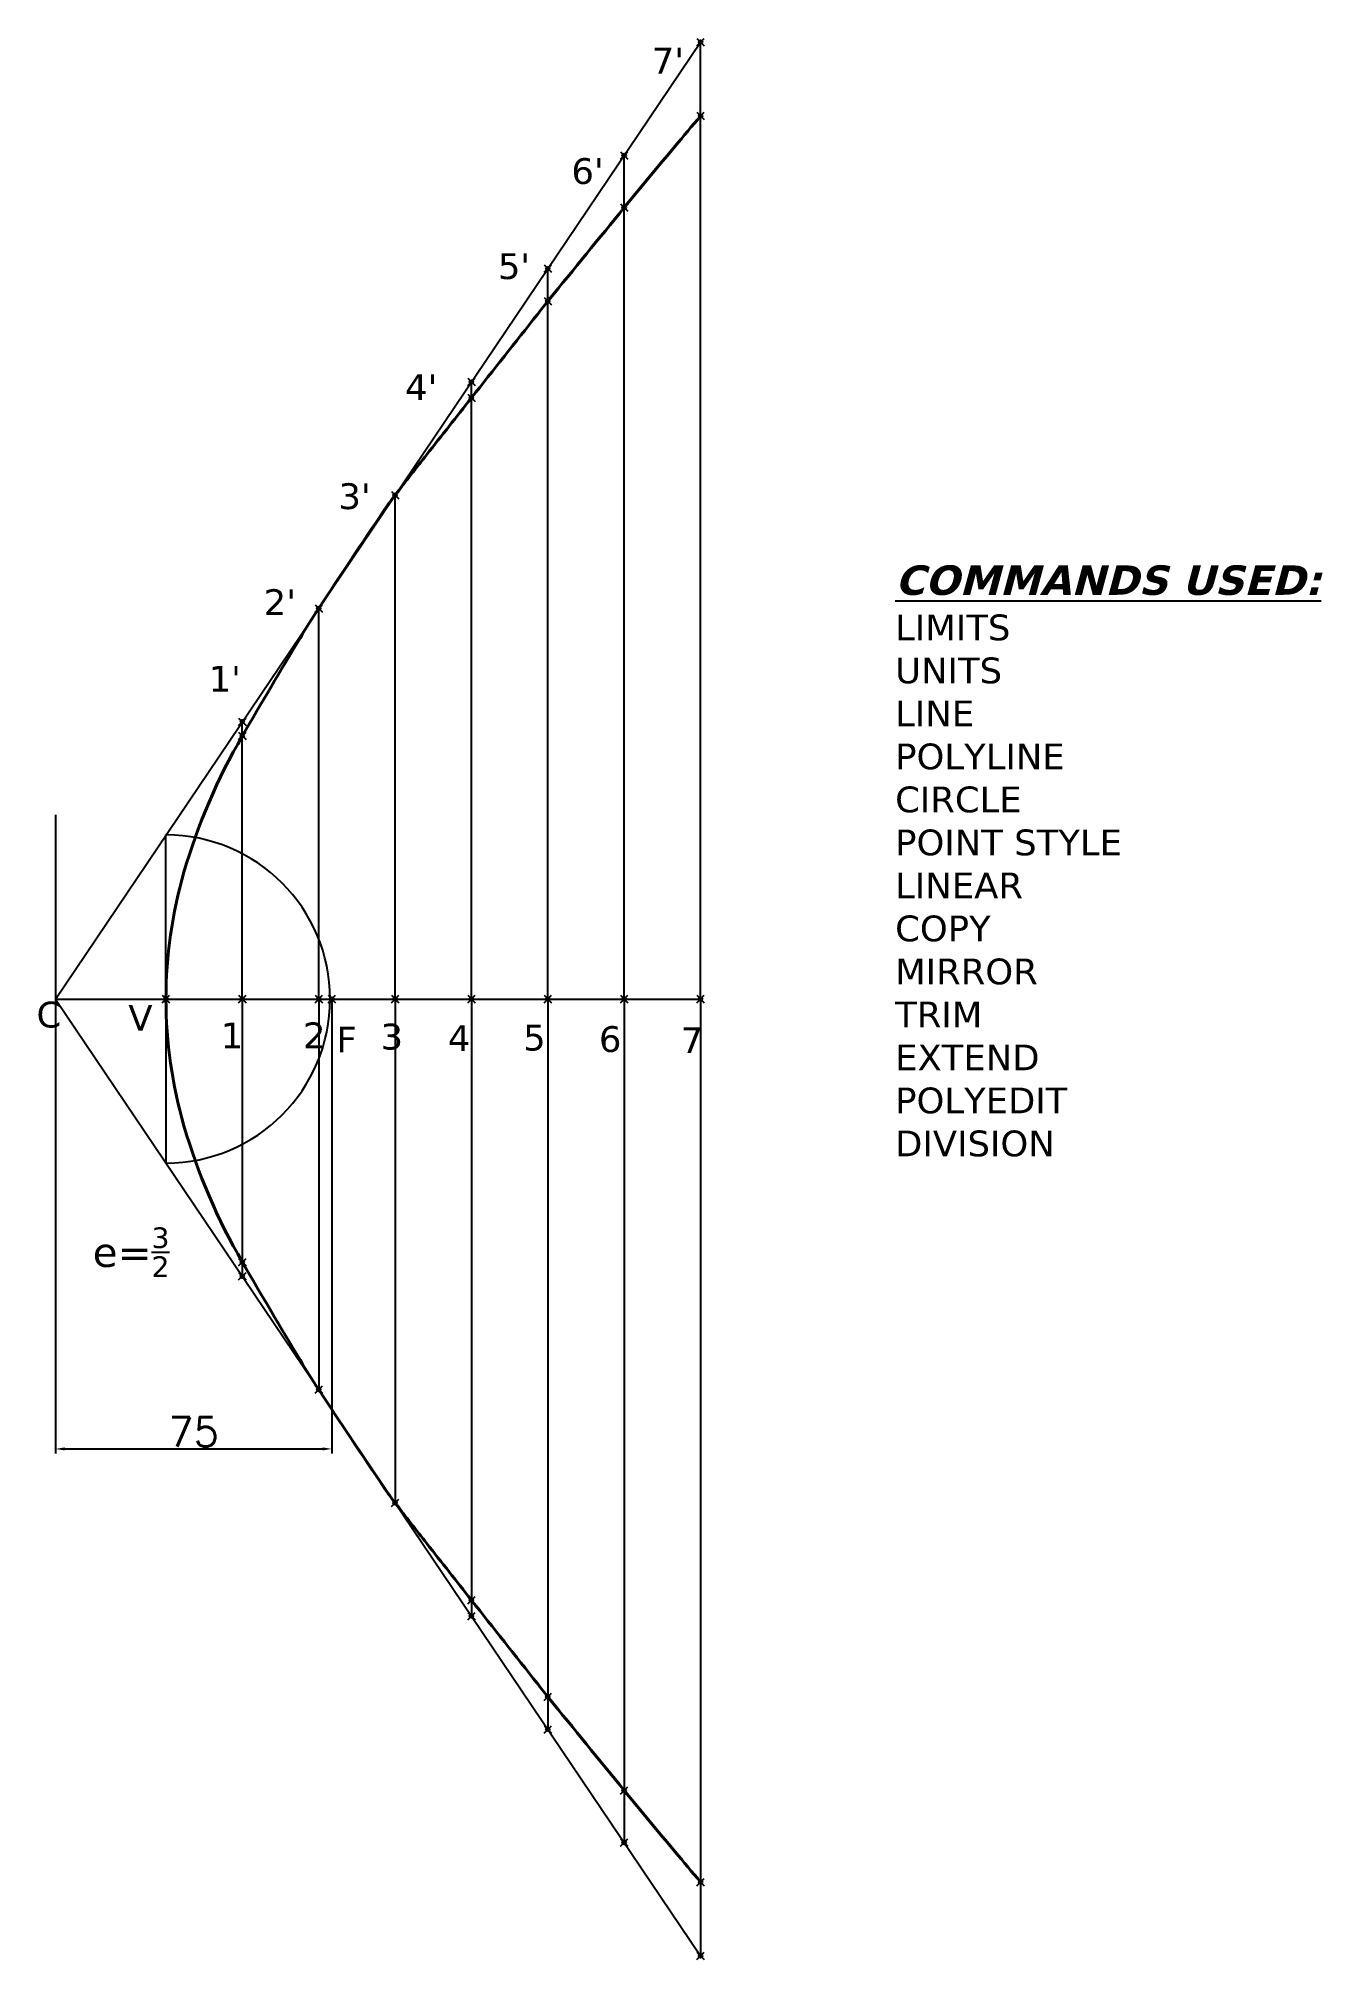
# Model space of a CAD drawing. Header units: millimetres. Extents: x 1296 to 1644, y 870 to 1392.
import ezdxf

# ---------------------------------------------------------------- set-up
doc = ezdxf.new("R2010")
doc.units = ezdxf.units.MM
doc.header["$PDMODE"] = 35
doc.styles.get("Standard").update_dxf_attribs({"font": 'txt.shx', "height": 8})
doc.dimstyles.new('ISO-25', dxfattribs={"dimtxt": 2.5, "dimasz": 2.5, "dimexe": 1.25, "dimexo": 0.625, "dimtad": 1, "dimtxsty": 'Standard', "dimcen": 2.5, "dimadec": 0, "dimazin": 0, "dimtfac": 1, "dimtmove": 0, "dimatfit": 3, "dimfxl": 1, "dimarcsym": 0})

# ---------------------------------------------------------------- blocks, each defined once
blk = doc.blocks.new('*D1')
at = {"color": 0, "lineweight": -2}
for p, q in [((1300.51, 1130.39), (1300.51, 1007.66)), ((1375.51, 1130.39), (1375.51, 1007.66)), ((1303.01, 1008.91), (1373.01, 1008.91))]:
    blk.add_line(p, q, dxfattribs=at)
at = {"color": 0}
for points in [[(1303.01, 1009.33), (1303.01, 1008.5), (1300.51, 1008.91)], [(1373.01, 1009.33), (1373.01, 1008.5), (1375.51, 1008.91)]]:
    blk.add_solid(points, dxfattribs=at)
at = {"layer": 'Defpoints', "color": 0}
for p in [(1300.51, 1131.02), (1375.51, 1131.02), (1375.51, 1008.91)]:
    blk.add_point(p, dxfattribs=at)
at = {"color": 0, "insert": (1338.01, 1013.54), "char_height": 8, "attachment_point": 5}
blk.add_mtext('75', dxfattribs=at)

msp = doc.modelspace()

# ---------------------------------------------------------------- linework, layer by layer
for p, q in [((1300.509, 1131.017), (1475.509, 1390.709)), ((1475.509, 1131.017), (1475.509, 1390.709)), ((1454.794, 1131.017), (1454.794, 1359.97)), ((1434.08, 1131.017), (1434.08, 1329.231)), ((1413.366, 1131.017), (1413.366, 1298.492)), ((1392.651, 1131.017), (1392.651, 1267.753)), ((1371.937, 1131.017), (1371.937, 1237.014)), ((1351.223, 1131.017), (1351.223, 1206.275)), ((1300.509, 1181.017), (1300.509, 1081.017)), ((1330.509, 1131.017), (1330.509, 1175.536)), ((1300.509, 1131.017), (1375.509, 1131.017)), ((1300.509, 1131.017), (1375.509, 1131.017)), ((1300.509, 1131.017), (1475.509, 871.326)), ((1330.509, 1131.017), (1475.509, 1131.017)), ((1330.509, 1131.017), (1330.509, 1086.499)), ((1330.509, 1131.017), (1475.509, 1131.017)), ((1351.223, 1131.017), (1351.223, 1055.76)), ((1371.937, 1131.017), (1371.937, 1025.021)), ((1375.509, 1131.017), (1475.509, 1131.017)), ((1375.509, 1131.017), (1475.509, 1131.017)), ((1392.651, 1131.017), (1392.651, 994.282)), ((1413.366, 1131.017), (1413.366, 963.543)), ((1434.08, 1131.017), (1434.08, 932.804)), ((1454.794, 1131.017), (1454.794, 902.065)), ((1475.509, 1131.017), (1475.509, 871.326))]:
    msp.add_line(p, q)
at = {"lineweight": 40}
msp.add_lwpolyline([(1475.509, 891.352, -0.0013187), (1461.696, 907.854, -0.0026145), (1454.794, 916.231, -0.00004), (1434.364, 941.303, -0.0028536), (1434.08, 941.655, -0.0009194), (1431.258, 945.214, -0.0001446), (1413.366, 967.878, -0.0006947), (1401.277, 983.244, -0.0009696), (1392.651, 994.282, -0.0170936), (1389.616, 998.47, -0.0027711), (1371.937, 1025.021, -0.0106209), (1366.88, 1033.075, -0.0032767), (1351.223, 1059.624, -0.0610547), (1335.401, 1096.597, -0.0707146), (1330.509, 1131.017, -0.0707146), (1335.401, 1165.438, -0.0610547), (1351.223, 1202.411, -0.0032767), (1366.88, 1228.96, -0.0106209), (1371.937, 1237.014, -0.0027711), (1389.616, 1263.565, -0.0170936), (1392.651, 1267.753, -0.0009696), (1401.277, 1278.791, -0.0006947), (1413.366, 1294.157, -0.0001446), (1431.258, 1316.82, -0.0009194), (1434.08, 1320.379, -0.0028536), (1434.364, 1320.732, -0.00004), (1454.794, 1345.803, -0.0026145), (1461.696, 1354.181, -0.0013187), (1475.509, 1370.683)], format="xyb", dxfattribs=at)
for start, end in [(0, 90), (270, 0)]:
    msp.add_arc((1330.509, 1131.017), 44.519, start, end)
for p in [(1475.509, 1390.709), (1475.509, 1370.683), (1454.794, 1359.97), (1454.794, 1345.803), (1434.08, 1329.231), (1434.08, 1320.379), (1413.366, 1298.492), (1413.366, 1294.157), (1392.651, 1267.753), (1371.937, 1237.014), (1351.223, 1206.275), (1351.223, 1202.411), (1330.509, 1131.017), (1351.223, 1131.017), (1371.937, 1131.017), (1375.509, 1131.017), (1392.651, 1131.017), (1392.651, 1131.017), (1413.366, 1131.017), (1434.08, 1131.017), (1454.794, 1131.017), (1475.509, 1131.017), (1351.223, 1059.624), (1351.223, 1055.76), (1371.937, 1025.021), (1392.651, 994.282), (1413.366, 967.878), (1413.366, 963.543), (1434.08, 941.655), (1434.08, 932.804), (1454.794, 916.231), (1454.794, 902.065), (1475.509, 891.352), (1475.509, 871.326)]:
    msp.add_point(p)

# ---------------------------------------------------------------- texts
at = {"attachment_point": 1}
for s, insert, char_height, width in [("{\\fVerdana|b0|i0|c0|p34;7'}", (1462.275, 1389.179), 7, 17.58266), ("{\\fVerdana|b0|i0|c0|p34;6'}", (1440.488, 1359.217), 7, 17.58266), ("{\\fVerdana|b0|i0|c0|p34;5'}", (1420.544, 1333.415), 7, 17.58266), ("{\\fVerdana|b0|i0|c0|p34;4'}", (1395.351, 1300.55), 7, 17.58266), ("{\\fVerdana|b0|i0|c0|p34;3'}", (1377.289, 1270.982), 7, 17.58266), ('{\\fVerdana|b1|i1|c0|p34;\\H1.143x;\\LCOMMANDS USED:\\fVerdana|b1|i0|c0|p34;\\H0.875x;\\P\\fVerdana|b0|i0|c0|p34;\\lLIMITS\\PUNITS\\PLINE\\PPOLYLINE\\PCIRCLE\\PPOINT STYLE\\PLINEAR\\PCOPY\\PMIRROR\\PTRIM\\PEXTEND\\PPOLYEDIT\\PDIVISION}', (1528.29, 1248.702), 7, 213.72923), ("{\\fVerdana|b0|i0|c0|p34;2'}", (1357.018, 1242.223), 7, 17.58266), ("{\\fVerdana|b0|i0|c0|p34;1'}", (1342.078, 1221.43), 7, 17.58266), ('{\\fVerdana|b0|i0|c0|p34;C}', (1295.381, 1130.282), 7, 17.58266), ('{\\fVerdana|b0|i0|c0|p34;V}', (1320.304, 1129.396), 7, 17.58266), ('{\\fVerdana|b0|i0|c0|p34;1}', (1345.374, 1124.605), 7, 17.58266), ('{\\fVerdana|b0|i0|c0|p34;2}', (1367.697, 1124.657), 7, 17.58266), ('{\\fVerdana|b0|i0|c0|p34;F}', (1376.748, 1123.507), 7, 17.58266), ('{\\fVerdana|b0|i0|c0|p34;3}', (1388.709, 1124.309), 7, 17.58266), ('{\\fVerdana|b0|i0|c0|p34;4}', (1406.958, 1123.91), 7, 17.58266), ('{\\fVerdana|b0|i0|c0|p34;5}', (1427.386, 1124.034), 7, 17.58266), ('{\\fVerdana|b0|i0|c0|p34;6}', (1447.943, 1123.654), 7, 17.58266), ('{\\fVerdana|b0|i0|c0|p34;7}', (1470.137, 1123.33), 7, 17.58266), ('\\A1;{\\fVerdana|b0|i0|c0|p34;e=\\H0.7x;\\S3/2;}', (1310.631, 1069.028), 8, 31.25146)]:
    msp.add_mtext(s, dxfattribs=dict(at, insert=insert, char_height=char_height, width=width))

# ---------------------------------------------------------------- dimensions: what is measured, and where the dimension line sits
dim = msp.add_linear_dim(base=(1375.509, 1008.913), p1=(1300.509, 1131.017), p2=(1375.509, 1131.017), dimstyle='ISO-25')
dim.commit()
dim.dimension.update_dxf_attribs({"geometry": '*D1', "text_midpoint": (1338.009, 1013.538)})

doc.saveas('drawing.dxf')
